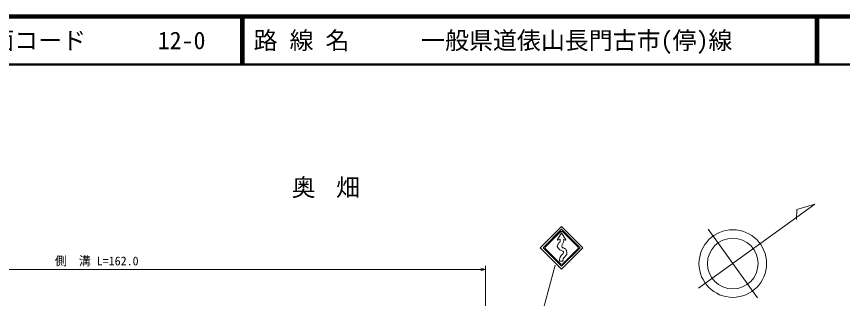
# Model space of a CAD drawing. Units: millimetres, scale not verified. Extents: x 40000 to 680000, y 20000 to 380000.
# Drawn here: x 130865 to 303312, y 321077 to 380000 of the extents above; entities that cross this region are included whole.
import ezdxf
from ezdxf.enums import TextEntityAlignment as Align

# ---------------------------------------------------------------- set-up
doc = ezdxf.new("R2010")
doc.units = ezdxf.units.MM
doc.header["$LTSCALE"] = 1000
for name, color, linetype, lineweight in [('M-BGD-HTXT', 7, 'Continuous', 13), ('M-BMK-SRVR', 3, 'Continuous', 13), ('M-STR-HTXT', 7, 'Continuous', 13), ('M-TTL', 2, 'Continuous', 140), ('M-TTL-LINE', 7, 'Continuous', 50), ('M-TTL-TXT', 7, 'Continuous', 13)]:
    doc.layers.add(name, color=color, linetype=linetype, lineweight=lineweight)
doc.styles.add('ＭＳ ゴシック', font='')
doc.styles.get('ＭＳ ゴシック').set_extended_font_data('MS Gothic')

msp = doc.modelspace()

# ---------------------------------------------------------------- linework, layer by layer
at = {"layer": 'M-BMK-SRVR'}
for p, q in [((273252, 323208), (297573, 340772)), ((297573, 340772), (293777, 339702)), ((293777, 339702), (293713, 337578)), ((275245, 335532), (285577, 321225))]:
    msp.add_line(p, q, dxfattribs=at)
for radius in [7059, 5294]:
    msp.add_circle((280411, 328378), radius, dxfattribs=at)
at = {"layer": 'M-STR-HTXT'}
for p, q in [((244533, 335086), (241266, 331819)), ((243796, 333372), (244642, 334763)), ((245569, 333341), (244642, 334763)), ((243869, 333285), (244334, 333467)), ((245099, 333433), (245494, 333253)), ((240226, 331670), (244681, 327216)), ((240820, 331670), (244681, 327810)), ((228785, 306279), (228785, 327876)), ((234164, 294561), (243357, 328050)), ((244244, 328858), (244982, 328858)), ((228785, 327155), (66436, 327155)), ((228785, 327155), (227785, 327405)), ((228785, 327155), (227785, 326905))]:
    msp.add_line(p, q, dxfattribs=at)
for points in [[(244681, 327216), (249136, 331670), (244681, 336125), (240226, 331670)], [(244681, 327810), (248542, 331670), (244681, 335531), (240820, 331670)], [(241266, 331819), (241266, 331522), (244533, 328255), (244830, 328255), (248096, 331522), (248096, 331819), (244830, 335086), (244533, 335086)]]:
    msp.add_lwpolyline(points, dxfattribs=at)
for centre, radius, start, end in [((243847, 333341), 60.4, 148.67131, 291.44939), ((243673, 333225), 705, 309.64419, 20.13773), ((243673, 333225), 1441, 320.48023, 8.29105), ((245519, 333308), 60.4, 245.55605, 33.11134), ((244271, 332041), 503, 161.91192, 220.56779), ((244796, 331869), 1056, 129.64419, 161.91192), ((245397, 332682), 1793, 212.70621, 253.97952), ((245095, 332052), 403, 140.48023, 249.58059), ((245475, 333071), 1491, 249.58059, 254.84784), ((244850, 330764), 899, 21.6294, 74.84784), ((245751, 329083), 1524, 122.04963, 188.49383), ((244850, 330764), 201, 21.6294, 74.84784), ((244835, 330546), 201, 302.04963, 330.80549), ((245751, 329083), 802, 122.04963, 196.31331), ((244613, 330670), 456, 330.80549, 21.6294), ((244613, 330670), 1154, 308.15279, 21.6294)]:
    msp.add_arc(centre, radius, start, end, dxfattribs=at)
at = {"layer": 'M-TTL'}
msp.add_line((680000, 380000), (40000, 380000), dxfattribs=at)
at = {"layer": 'M-TTL-LINE'}
for p, q in [((177750, 380000), (177750, 370000)), ((178250, 380000), (178250, 370000)), ((297750, 380000), (297750, 370000)), ((298250, 380000), (298250, 370000)), ((40000, 370000), (680000, 370000))]:
    msp.add_line(p, q, dxfattribs=at)

# ---------------------------------------------------------------- texts
at = {"layer": 'M-BGD-HTXT', "insert": (196041, 344079), "char_height": 3666, "attachment_point": 5, "style": 'ＭＳ ゴシック'}
msp.add_mtext('\\T1.24;奥\\~畑', dxfattribs=at)
at = {"layer": 'M-STR-HTXT', "style": 'ＭＳ ゴシック'}
msp.add_text('側\u3000溝 L=162.0', height=1833, dxfattribs=at).set_placement((147610, 327455), align=Align.BOTTOM_CENTER)
at = {"layer": 'M-TTL-TXT', "style": 'ＭＳ ゴシック'}
for s, p in [('図面コード      12-0', (120380, 375000)), ('路 線 名      一般県道俵山長門古市(停)線', (180380, 375000))]:
    msp.add_text(s, height=3666, dxfattribs=at).set_placement(p, align=Align.MIDDLE_LEFT)

doc.saveas('drawing.dxf')
